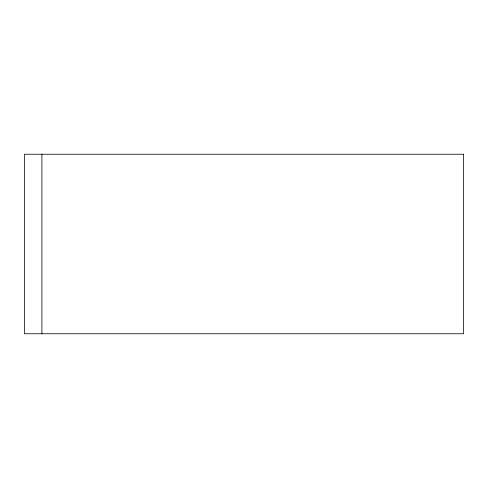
<?xml version="1.0" encoding="UTF-8"?>
<svg xmlns="http://www.w3.org/2000/svg" width="488" height="488" viewBox="0 0 488 488"><rect width="100%" height="100%" fill="white"/><g stroke="black" fill="none" stroke-linecap="round" stroke-linejoin="round"><path stroke-width="0.73" d="M41.901 154.238L41.901 333.761M463.6 154.238L24.4 154.238L24.4 333.761L463.6 333.761L463.6 154.238"/></g></svg>
